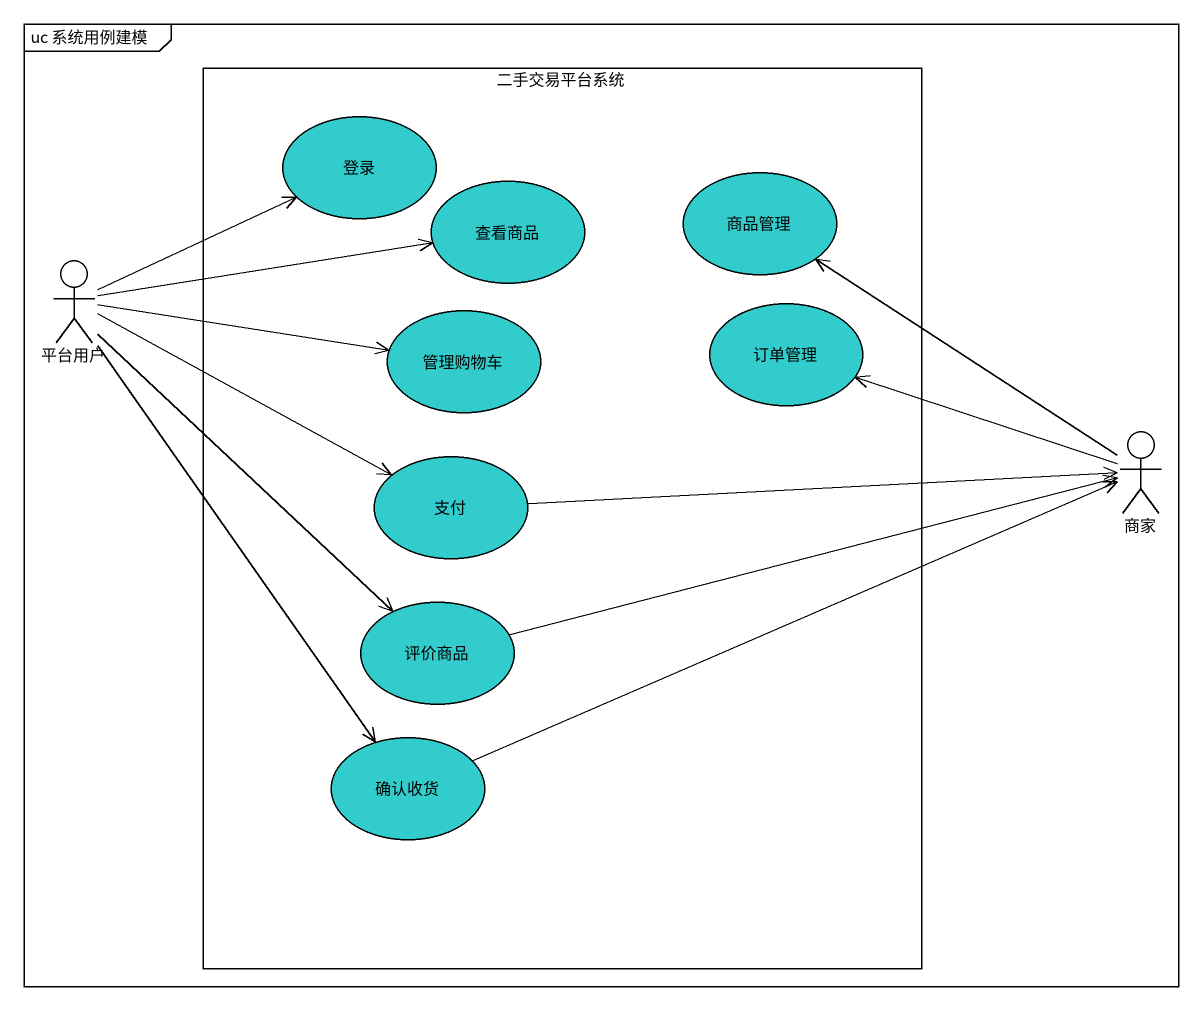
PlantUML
@startuml
mainframe uc 系统用例建模
rectangle 二手交易平台系统 {
  usecase 登录 #33CCCC
  usecase 查看商品 #33CCCC
  usecase 商品管理 #33CCCC
  usecase 管理购物车 #33CCCC
  usecase 订单管理 #33CCCC
  usecase 支付 #33CCCC
  usecase 评价商品 #33CCCC
  usecase 确认收货 #33CCCC
}
actor 平台用户
actor 商家
平台用户 -right-> 登录
平台用户 -right-> 查看商品
平台用户 -right-> 管理购物车
平台用户 -right-> 支付
平台用户 --> 评价商品
平台用户 --> 确认收货
支付 -right-> 商家
商家 -up-> 商品管理
商家 -left-> 订单管理
评价商品 -right-> 商家
确认收货 -right-> 商家
@enduml
